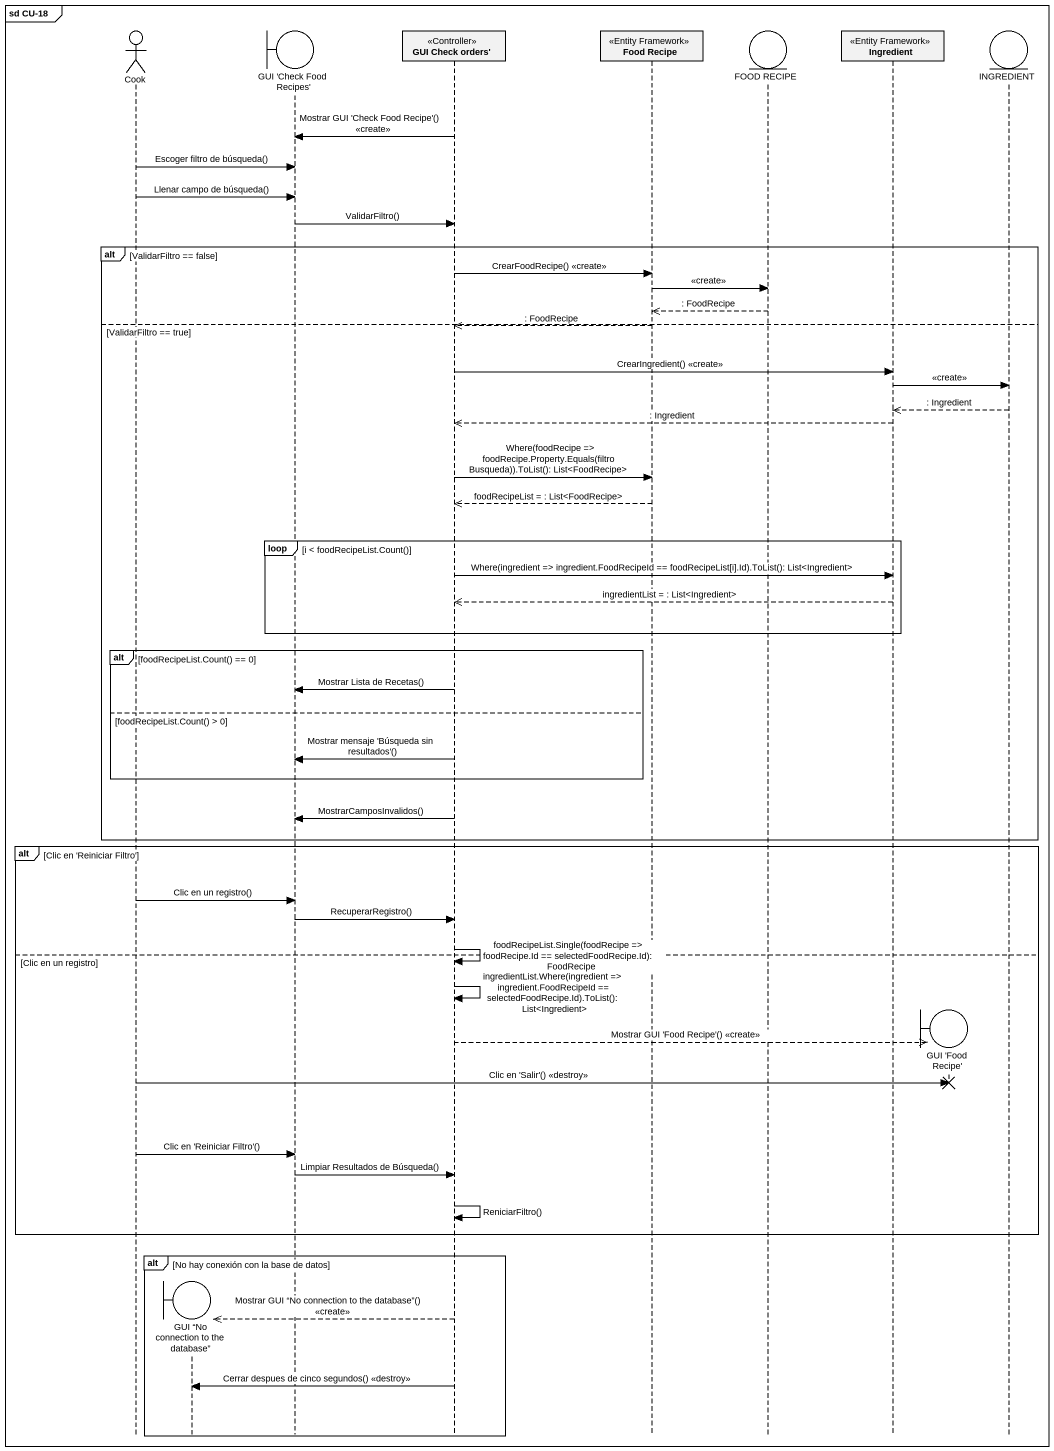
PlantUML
@startuml
mainframe sd CU-18
hide footbox
actor Cook
boundary "GUI “No connection to the database”" as GUI_No_connection_to_the
boundary "GUI 'Check Food Recipes'" as GUI_Check_Food_Recipes
participant "GUI Check orders'" as GUI_Check_orders <<Controller>>
participant "Food Recipe" as Food_Recipe <<Entity Framework>>
entity "FOOD RECIPE" as FOOD_RECIPE
participant Ingredient <<Entity Framework>>
boundary "GUI 'Food Recipe'" as GUI_Food_Recipe
entity INGREDIENT

GUI_Check_orders -> GUI_Check_Food_Recipes : Mostrar GUI 'Check Food Recipe'() <<create>>
Cook -> GUI_Check_Food_Recipes : Escoger filtro de búsqueda()
Cook -> GUI_Check_Food_Recipes : Llenar campo de búsqueda()
GUI_Check_Food_Recipes -> GUI_Check_orders : ValidarFiltro()
alt ValidarFiltro == false
  GUI_Check_orders -> Food_Recipe : CrearFoodRecipe() <<create>>
  Food_Recipe -> FOOD_RECIPE : <<create>>
  FOOD_RECIPE -->> Food_Recipe : : FoodRecipe
else ValidarFiltro == true
  Food_Recipe -->> GUI_Check_orders : : FoodRecipe
  GUI_Check_orders -> Ingredient : CrearIngredient() <<create>>
  Ingredient -> INGREDIENT : <<create>>
  INGREDIENT -->> Ingredient : : Ingredient
  Ingredient -->> GUI_Check_orders : : Ingredient
  GUI_Check_orders -> Food_Recipe : Where(foodRecipe => foodRecipe.Property.Equals(filtroBusqueda)).ToList(): List<FoodRecipe>
  Food_Recipe -->> GUI_Check_orders : foodRecipeList = : List<FoodRecipe>
  loop i < foodRecipeList.Count()
    GUI_Check_orders -> Ingredient : Where(ingredient => ingredient.FoodRecipeId == foodRecipeList[i].Id).ToList(): List<Ingredient>
    Ingredient -->> GUI_Check_orders : ingredientList = : List<Ingredient>
  end
  alt foodRecipeList.Count() == 0
    GUI_Check_orders -> GUI_Check_Food_Recipes : Mostrar Lista de Recetas()
  else foodRecipeList.Count() > 0
    GUI_Check_orders -> GUI_Check_Food_Recipes : Mostrar mensaje 'Búsqueda sin resultados'()
  end
  GUI_Check_orders -> GUI_Check_Food_Recipes : MostrarCamposInvalidos()
end
alt Clic en 'Reiniciar Filtro'
  Cook -> GUI_Check_Food_Recipes : Clic en un registro()
  GUI_Check_Food_Recipes -> GUI_Check_orders : RecuperarRegistro()
  GUI_Check_orders -> GUI_Check_orders : foodRecipeList.Single(foodRecipe => foodRecipe.Id == selectedFoodRecipe.Id): FoodRecipe
else Clic en un registro
  GUI_Check_orders -> GUI_Check_orders : ingredientList.Where(ingredient => ingredient.FoodRecipeId == selectedFoodRecipe.Id).ToList(): List<Ingredient>
  GUI_Check_orders -->> GUI_Food_Recipe ** : Mostrar GUI 'Food Recipe'() <<create>>
  Cook -> GUI_Food_Recipe !! : Clic en 'Salir'() <<destroy>>
  Cook -> GUI_Check_Food_Recipes : Clic en 'Reiniciar Filtro'()
  GUI_Check_Food_Recipes -> GUI_Check_orders : Limpiar Resultados de Búsqueda()
  GUI_Check_orders -> GUI_Check_orders : ReniciarFiltro()
end
alt No hay conexión con la base de datos
  GUI_Check_orders -->> GUI_No_connection_to_the ** : Mostrar GUI “No connection to the database”() <<create>>
  GUI_Check_orders -> GUI_No_connection_to_the : Cerrar despues de cinco segundos() <<destroy>>
end
@enduml
